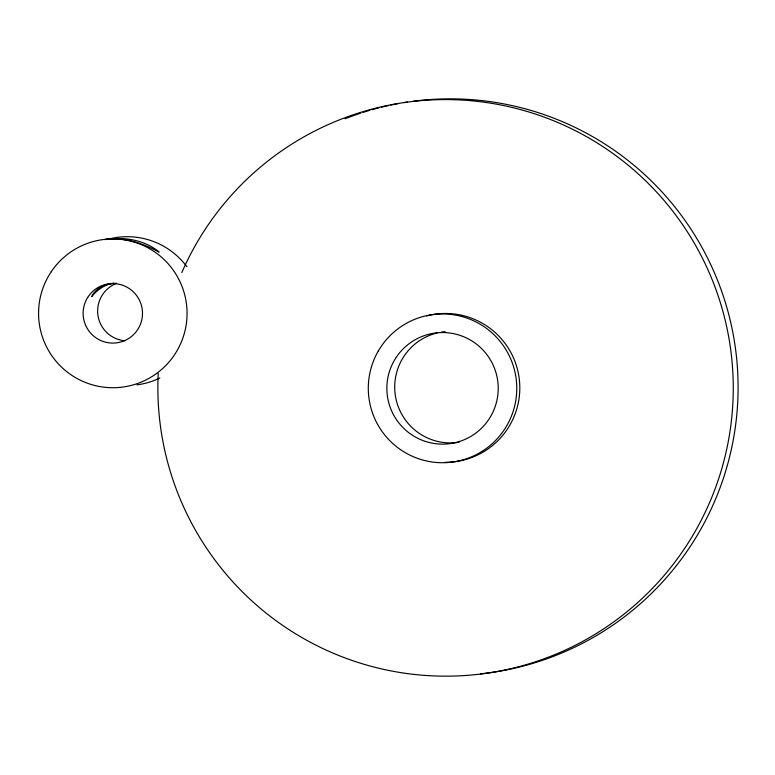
<?xml version="1.0" encoding="UTF-8"?>
<svg xmlns="http://www.w3.org/2000/svg" width="775" height="775" viewBox="0 0 775 775"><rect width="100%" height="100%" fill="white"/><g stroke="black" fill="none" stroke-linecap="round" stroke-linejoin="round"><path stroke-width="1.16" d="M113.77 283.272C104.916 284.173 97.359 289.908 91.731 296.505C96.129 287.554 106.398 283.137 115.988 283.301M426.56 315.938A74.4 74.235 81.2 0 1 519.202 378.433A74.4 74.235 81.2 0 1 445.334 462.268M181.776 272.645A288.3 287.68 81.2 0 1 654.662 190.001A288.3 287.68 81.2 0 1 545.29 658.353A288.3 287.68 81.2 0 1 158.216 373.521M413.23 101.234A288.3 287.68 81.2 0 1 736.114 353.603A288.3 287.68 81.2 0 1 480.51 673.853M345.059 118.788A288.3 287.68 81.2 0 1 360.724 113.14M363 112.404A288.3 287.68 81.2 0 1 369.878 110.312M372.184 109.643A288.3 287.68 81.2 0 1 379.149 107.773M381.484 107.192A288.3 287.68 81.2 0 1 388.507 105.545M390.852 105.042A288.3 287.68 81.2 0 1 397.914 103.647M403.804 102.62A288.3 287.68 81.2 0 1 407.34 102.058M459.081 442.244A55.8 55.684 81.2 0 1 395.783 397.992A55.8 55.684 81.2 0 1 437.342 332.882M441.711 332.01A55.8 55.684 81.2 0 1 445.063 331.584M124.998 340.758A29.76 29.692 81.2 0 1 116.56 283.35M109.808 238.787A74.4 74.235 81.2 0 1 186.911 266.765M159.863 377.977A74.4 74.235 81.2 0 1 136.991 384.865M106.427 239.427L104.877 239.562C123.942 236.685 142.532 243.118 159.108 252.069C145.012 240.037 124.61 236.675 106.427 239.427M378.355 350.901A74.4 74.235 81.2 0 0 442.312 462.733A74.4 74.235 81.2 0 0 506.947 351.375A74.4 74.235 81.2 0 0 378.355 350.901M395.618 358.263A55.8 55.684 81.2 0 0 440.035 444.075A55.8 55.684 81.2 0 0 491.97 362.681A55.8 55.684 81.2 0 0 395.618 358.263M87.72 297.397A29.76 29.692 81.2 0 0 111.6 343.063A29.76 29.692 81.2 0 0 139.112 299.537A29.76 29.692 81.2 0 0 87.72 297.397M51.257 271.696A74.4 74.235 81.2 0 0 107.638 387.548A74.4 74.235 81.2 0 0 179.538 280.753A74.4 74.235 81.2 0 0 51.257 271.696"/></g></svg>
